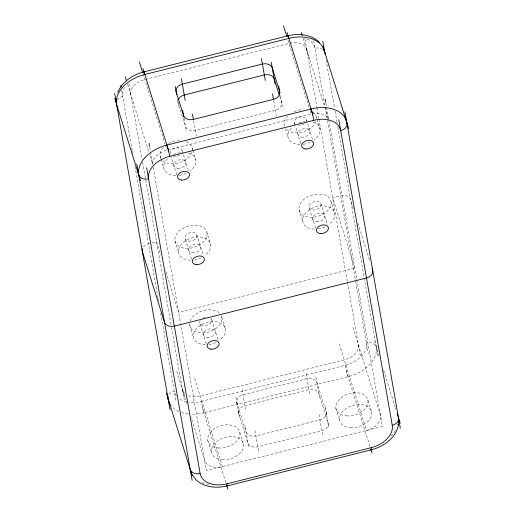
<?xml version="1.0" encoding="UTF-8"?>
<svg xmlns="http://www.w3.org/2000/svg" width="515" height="515" viewBox="0 0 515 515"><rect width="100%" height="100%" fill="white"/><g stroke="black" fill="none" stroke-linecap="round" stroke-linejoin="round"><path stroke-width="0.39" stroke-dasharray="2.58 1.93" d="M152.781 164.214A16.544 11.027 -17.4 0 1 166.982 150.103L311.099 114.008A16.544 11.027 -17.4 0 1 328.461 119.1M149.517 243.498L148.52 243.75A8.285 6.154 -9.9 0 0 142.983 247.483M152.022 242.874L156.521 241.741L160.674 254.983M201.172 401.423L345.282 365.322A24.836 16.557 -17.4 0 0 366.448 342.932A8.272 6.141 -9.9 0 1 376.291 346.814A33.121 22.074 -17.4 0 1 348.082 376.671L203.966 412.76A8.272 0.534 75.9 0 1 201.172 401.423A24.836 16.557 -17.4 0 1 188.857 402.254M182.651 390.383L185.091 397.998M306.271 119.609L312.657 139.906M321.064 204.185A6.206 4.133 -17.4 0 1 312.676 209.985A6.206 4.133 -17.4 0 1 311.44 202.897A6.206 4.133 -17.4 0 1 321.064 204.185L327.617 225.023M182.175 150.695L188.748 171.604M196.968 235.271A6.206 4.133 -17.4 0 1 188.58 241.072A6.206 4.133 -17.4 0 1 187.338 233.984A6.206 4.133 -17.4 0 1 196.968 235.271L203.335 255.504M211.762 319.841L218.36 340.814M303.09 38.168L328.551 119.422M353.284 208.324L350.522 199.498A8.285 6.154 -9.9 0 0 340.666 195.616L332.664 197.625L354.79 268.225L178.647 312.348L165.515 270.427M357.893 223.027L369.879 261.272M316.281 117.105L316.738 118.572M316.97 119.313L319.963 128.872M287.975 40.228L309.367 108.491M310.017 110.558L310.88 113.319M331.074 201.674A16.544 11.027 -17.4 0 1 308.704 217.143A16.544 11.027 -17.4 0 1 305.401 198.243A16.544 11.027 -17.4 0 1 331.074 201.674L334.756 213.442M374.444 340.93L379.053 355.64M383.662 370.349L395.192 407.12M395.417 407.861L395.881 409.328M352.904 327.289L380.559 415.547A16.544 11.027 -17.4 0 1 366.455 430.469L338.799 342.211M279.703 96.485L281.544 102.369A8.285 6.154 -9.9 0 1 275.383 110.262L195.32 130.314A8.285 6.154 -9.9 0 1 185.471 126.439L178.093 102.903A8.285 6.154 -9.9 0 1 177.887 101.725M285.407 128.802L287.943 136.893M315.611 228.203L309.052 207.191M367.91 400.329L371.598 412.097M299.048 209.695L302.736 221.463M346.235 370.781L369.976 446.531M335.883 408.35L339.572 420.118M192.179 148.191L192.642 149.659M192.874 150.393L195.867 159.959M206.972 232.761A16.544 11.027 -17.4 0 1 184.608 248.23A16.544 11.027 -17.4 0 1 181.299 229.33A16.544 11.027 -17.4 0 1 206.972 232.761L210.661 244.528M221.765 317.337L225.454 329.104M176.742 174.772L171.109 156.734M142.996 73.568L165.038 143.897M165.47 145.282L166.982 150.103M160.152 156.212L160.847 158.42M161.079 159.154L163.841 167.98M191.477 259.167L184.956 238.278M238.76 413.564L247.979 442.984A8.272 6.141 -9.9 0 0 257.828 446.859L321.881 430.817A8.272 6.141 -9.9 0 0 328.042 422.931L318.824 393.512A8.272 6.141 -9.9 0 0 308.974 389.63L244.921 405.672A8.272 6.141 -9.9 0 0 238.76 413.564L238.31 410.989L238.593 412.837M239.81 432.42L243.498 444.188M127.598 84.357L148.99 152.62M149.852 155.376L152.665 164.343M174.946 240.782L178.634 252.55M206.27 343.737L199.749 322.847M189.745 325.358L193.428 337.125M194.683 378.313L222.338 466.571A16.544 11.027 -17.4 0 1 204.416 459.67L191.11 417.189M202.125 406.876L225.866 482.632M207.783 440.441L211.472 452.209M176.761 371.412L187.434 405.479M300.799 143.569L295.443 126.407M294.258 122.621L295.204 125.654M306.547 49.028L309.624 59.013M281.686 102.961L281.544 102.369M328.01 422.776L328.209 423.678M236.707 402.073L237.087 403.998L236.881 402.807M326.085 59.817L334.602 108.485M335.04 110.995L337.042 122.454M337.808 126.819L378.197 357.725M325.892 103.039L328.66 118.856M328.795 119.641L382.465 426.459L206.328 470.581L180.739 324.289M313.526 40.44L327.456 120.104M327.553 120.645L355.653 281.28M355.749 281.827L368.347 353.85M304.983 39.391L316.783 106.83M316.873 107.378L318.785 118.289M318.882 118.836L347.342 281.538M347.477 282.304L360.339 355.852M280.36 95.578L282.503 107.828M273.716 100.715L276.336 115.721M325.177 406.56L328.995 428.383M315.959 377.141L319.776 398.964M319.017 414.446L322.834 436.276M306.11 373.259L309.927 395.089M254.964 430.495L258.781 452.318M242.056 389.308L245.874 411.131M193.653 120.767L196.273 135.773M245.114 426.613L248.932 448.443M235.896 397.194L239.713 419.023M184.042 118.25L186.424 131.892M177.379 98.809L179.053 108.356M177.875 101.616L178.093 102.903M149.756 147.161L150.444 151.114M150.586 151.906L152.659 163.764M153.296 167.407L180.598 323.497M128.847 83.514L142.204 159.901M142.61 162.193L171.373 326.645M171.508 327.405L184.203 399.975M121.637 90.099L132.233 150.663M132.329 151.21L132.728 153.502M135.001 166.487L158.021 298.095M158.118 298.642L158.517 300.934M160.661 313.152L176.194 401.983M326.375 413.397L326.581 414.588L326.272 412.605M312.566 121.881A16.544 11.027 -17.4 0 1 314.311 139.822M310.191 142.269A16.544 11.027 -17.4 0 1 302.917 144.342M299.833 144.503A16.544 11.027 -17.4 0 1 292.378 126.941M299.164 122.879A16.544 11.027 -17.4 0 1 304.989 121.424M314.626 229.078A16.544 11.027 -17.4 0 1 304.32 214.807A16.544 11.027 -17.4 0 1 328.737 206.908A16.544 11.027 -17.4 0 1 329.104 224.392M324.991 226.845A16.544 11.027 -17.4 0 1 317.71 228.918M188.464 152.968A16.544 11.027 -17.4 0 1 190.215 170.909M186.095 173.355A16.544 11.027 -17.4 0 1 178.821 175.428M175.737 175.589A16.544 11.027 -17.4 0 1 168.283 158.021M173.613 154.577A16.544 11.027 -17.4 0 1 182.426 152.376M190.531 260.165A16.544 11.027 -17.4 0 1 180.224 245.893A16.544 11.027 -17.4 0 1 204.642 237.994A16.544 11.027 -17.4 0 1 205.009 255.479M200.889 257.925A16.544 11.027 -17.4 0 1 195.114 259.766M205.324 344.735A16.544 11.027 -17.4 0 1 195.018 330.463A16.544 11.027 -17.4 0 1 219.435 322.564A16.544 11.027 -17.4 0 1 219.802 340.055M215.682 342.501A16.544 11.027 -17.4 0 1 208.408 344.574M221.154 315.418A16.544 11.027 -17.4 0 1 207.661 332.259A16.544 11.027 -17.4 0 1 189.662 323.304M190.164 321.057A16.544 11.027 -17.4 0 1 203.843 310.429A16.544 11.027 -17.4 0 1 219.944 313.596M210.757 318.128A6.206 4.133 -17.4 0 1 206.47 325.435A6.206 4.133 -17.4 0 1 200.09 320.8M202.878 318.096A6.206 4.133 -17.4 0 1 206.142 317.047M312.624 111.787A16.544 11.027 -17.4 0 1 316.384 118.102M315.856 121.405A16.544 11.027 -17.4 0 1 302.176 132.027A16.544 11.027 -17.4 0 1 286.082 128.859M284.486 126.091A16.544 11.027 -17.4 0 1 287.595 116.236M294.026 111.729A16.544 11.027 -17.4 0 1 302.833 109.521M295.262 124.334A6.206 4.133 -17.4 0 1 299.247 117.105A6.206 4.133 -17.4 0 1 306.11 121.225M304.153 123.716A6.206 4.133 -17.4 0 1 298.719 125.473M186.14 141.651A16.544 11.027 -17.4 0 1 192.262 150.245M191.76 152.485A16.544 11.027 -17.4 0 1 178.879 162.901A16.544 11.027 -17.4 0 1 162.817 160.777M160.77 158.131A16.544 11.027 -17.4 0 1 163.493 147.322M168.495 143.531A16.544 11.027 -17.4 0 1 178.737 140.608M170.124 153.328A6.206 4.133 -17.4 0 1 177.16 147.85A6.206 4.133 -17.4 0 1 181.827 152.743M179.561 155.144A6.206 4.133 -17.4 0 1 173.478 156.451M170.845 155.105A6.206 4.133 -17.4 0 1 170.594 154.77M358.434 344.941A16.544 11.027 -17.4 0 1 344.329 359.863L200.213 395.964A16.544 11.027 -17.4 0 1 187.434 395.217M184.846 393.531A16.544 11.027 -17.4 0 1 182.291 389.063M348.082 376.665A8.272 0.534 75.9 0 1 345.282 365.322M186.552 401.848A24.836 16.557 -17.4 0 1 178.879 398.41M176.355 395.855A24.836 16.557 -17.4 0 1 174.276 391.072A8.272 6.141 -9.9 0 0 168.611 395.044M203.972 412.773A33.121 22.074 -17.4 0 1 190.775 414.15M188.348 413.963A33.121 22.074 -17.4 0 1 181.57 412.534M178.879 411.498A33.121 22.074 -17.4 0 1 171.192 405.743M208.897 484.364A33.121 22.074 -17.4 0 1 200.374 481.808M395.378 430.534A33.121 22.074 -17.4 0 1 390.647 436.314M117.24 100.122A8.272 6.141 -9.9 0 1 122.744 96.427A24.836 16.557 -17.4 0 1 125.312 86.147M322.654 49.427A8.272 6.141 -9.9 0 0 314.897 48.294A24.829 16.551 -17.4 0 0 304.352 37.975M306.895 50.303A16.544 11.027 -17.4 0 0 288.973 43.402L144.857 79.503A16.544 11.027 -17.4 0 0 130.752 94.425M307.062 378.718L243.009 394.76A8.285 6.154 -9.9 0 0 236.849 402.653L246.067 432.072A8.285 6.154 -9.9 0 0 255.923 435.954L319.97 419.905A8.285 6.154 -9.9 0 0 326.137 412.013L316.912 382.6A8.285 6.154 -9.9 0 0 307.062 378.718M222.203 459.766A16.544 11.027 -17.4 0 0 243.318 443.415A16.544 11.027 -17.4 0 0 216.931 441.406A16.544 11.027 -17.4 0 0 222.203 459.766M350.303 427.675A16.544 11.027 -17.4 0 0 371.418 411.331A16.544 11.027 -17.4 0 0 345.031 409.316A16.544 11.027 -17.4 0 0 350.303 427.675M207.062 337.409A6.206 4.133 -17.4 0 0 215.45 331.609A6.206 4.133 -17.4 0 0 205.82 330.321A6.206 4.133 -17.4 0 0 207.062 337.409M192.269 252.839A6.206 4.133 -17.4 0 0 200.65 247.039A6.206 4.133 -17.4 0 0 191.026 245.745A6.206 4.133 -17.4 0 0 192.269 252.839M316.365 221.753A6.206 4.133 -17.4 0 0 324.753 215.952A6.206 4.133 -17.4 0 0 315.122 214.665A6.206 4.133 -17.4 0 0 316.365 221.753M301.571 137.177A6.206 4.133 -17.4 0 0 309.959 131.377A6.206 4.133 -17.4 0 0 300.329 130.089A6.206 4.133 -17.4 0 0 301.571 137.177M177.475 168.263A6.206 4.133 -17.4 0 0 185.857 162.463A6.206 4.133 -17.4 0 0 176.233 161.176A6.206 4.133 -17.4 0 0 177.475 168.263M346.621 415.908A16.544 11.027 -17.4 0 0 367.736 399.563A16.544 11.027 -17.4 0 0 341.342 397.548A16.544 11.027 -17.4 0 0 346.621 415.908M218.515 447.998A16.544 11.027 -17.4 0 0 239.63 431.647A16.544 11.027 -17.4 0 0 213.242 429.639A16.544 11.027 -17.4 0 0 218.515 447.998"/><path stroke-width="0.77" d="M398.623 424.276C396.37 437.686 383.714 446.634 371.283 449.82L227.173 485.922C216.371 488.581 203.477 487.435 195.294 479.156M117.787 92.282C122.242 81.582 132.844 74.784 143.717 71.92L287.827 35.818C298.539 33.185 311.266 34.286 319.48 42.346M116.66 101.301A8.272 6.141 -9.9 0 0 116.583 104.32L116.506 103.824A33.121 22.074 -17.4 0 1 144.792 74.463L288.909 38.374A33.108 22.068 -17.4 0 1 324.759 52.176A8.272 6.141 -9.9 0 0 323.665 50.316M264.324 74.958L184.261 95.011A8.285 6.154 -9.9 0 0 178.28 99.62M193.415 119.403L273.478 99.35A8.272 6.141 -9.9 0 0 279.639 91.458L272.261 67.922A8.272 6.141 -9.9 0 0 262.412 64.047L182.349 84.099A8.272 6.141 -9.9 0 0 176.188 91.992L183.559 115.527A8.272 6.141 -9.9 0 0 193.415 119.403L192.456 113.95M166.918 145.076L311.034 108.98A33.108 22.068 -17.4 0 1 346.885 122.776A8.272 6.141 -9.9 0 1 340.711 130.668A24.829 16.551 -17.4 0 0 313.828 120.317L169.718 156.418A24.836 16.557 -17.4 0 0 148.552 178.808A8.272 6.141 -9.9 0 1 138.709 174.926L138.632 174.43A33.121 22.074 -17.4 0 1 166.918 145.069A8.272 0.534 75.9 0 1 169.718 156.418M195.385 478.532A33.121 22.074 -17.4 0 1 190.331 470.06L190.254 469.564A8.272 6.141 -9.9 0 0 200.103 473.44A24.836 16.557 -17.4 0 0 226.986 483.804L371.096 447.696A24.836 16.557 -17.4 0 0 392.263 425.306A8.272 6.141 -9.9 0 0 398.417 417.42A33.121 22.074 -17.4 0 1 397.883 425.107M322.905 46.292L348.719 128.666M301.359 32.651L302.228 35.413M372.184 268.63L372.648 270.098A8.285 6.154 -9.9 0 1 366.48 277.991L174.334 326.124A8.285 6.154 -9.9 0 1 164.478 322.242L142.352 251.635A8.285 6.154 -9.9 0 1 142.423 248.655M287.061 32.49L312.875 114.864M283.437 25.75L286.681 36.095M397.265 413.745L400.258 423.304M279.239 95.017L274.173 78.84A8.285 6.154 -9.9 0 0 264.317 74.958M370.897 449.473L372.049 453.149M142.951 68.585L168.766 150.959M139.327 61.852L142.565 72.19M125.222 76.774L126.516 80.907M114.742 98.436L140.556 180.81M226.787 485.574L227.939 489.25M166.281 393.074L192.095 475.448M344.966 111.871L400.322 428.332M338.806 119.757L392.256 425.306M322.841 41.264L325.152 54.468M325.203 99.086L325.757 102.247M278.686 86.005L279.877 92.822M271.308 62.47L275.126 84.293M272.519 93.891L273.478 99.35M261.459 58.588L265.276 80.417M181.396 78.647L185.213 100.47M182.606 110.068L183.804 116.892M175.235 86.533L176.188 91.992M176.426 93.357L176.664 94.721M149.06 143.202L149.614 146.369M146.653 167.89L200.103 473.44M136.803 164.015L192.159 480.476M120.838 85.516L121.102 87.048M114.678 93.408L170.034 409.869M311.034 108.98A8.272 0.534 75.9 0 1 313.828 120.317M226.986 483.791A8.272 0.534 75.9 0 1 226.793 485.362M371.096 447.696A8.272 0.534 75.9 0 1 370.967 449.402M170.298 404.5A33.121 22.074 -17.4 0 1 168.109 398.964L168.045 398.674A8.272 6.141 -9.9 0 1 168.109 396.247M143.679 72.403A8.272 0.534 75.9 0 1 144.792 74.469M287.788 36.308A8.272 0.534 75.9 0 1 288.909 38.374M305.64 148.99A6.206 4.139 -17.4 0 0 313.584 142.867A6.206 4.139 -17.4 0 0 303.696 142.089A6.206 4.139 -17.4 0 0 305.64 148.99M320.504 233.565A6.206 4.139 -17.4 0 0 328.364 227.398A6.206 4.139 -17.4 0 0 318.437 226.703A6.206 4.139 -17.4 0 0 320.504 233.565M181.492 180.07A6.206 4.139 -17.4 0 0 189.494 173.986A6.206 4.139 -17.4 0 0 179.638 173.143A6.206 4.139 -17.4 0 0 181.492 180.07M196.17 264.633A6.206 4.139 -17.4 0 0 204.313 258.646A6.206 4.139 -17.4 0 0 194.528 257.648A6.206 4.139 -17.4 0 0 196.17 264.633M210.963 349.202A6.206 4.139 -17.4 0 0 219.107 343.215A6.206 4.139 -17.4 0 0 209.322 342.218A6.206 4.139 -17.4 0 0 210.963 349.202"/></g></svg>
